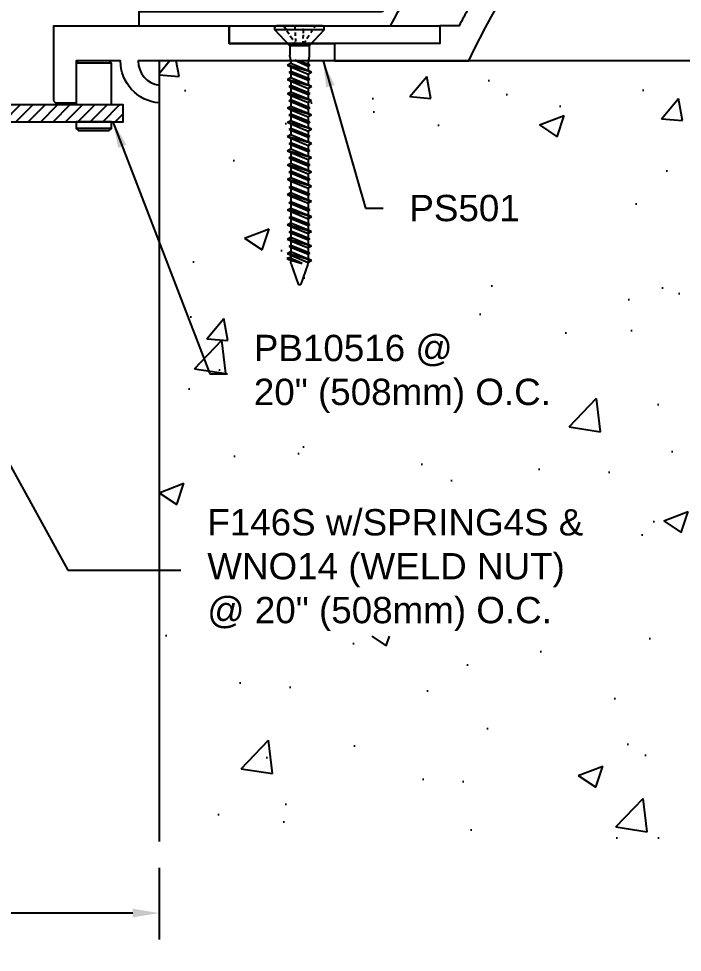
# Model space of a CAD drawing. Header units: inches. Extents: x -4.7 to 36.3, y -5.5 to 7.8.
# Drawn here: x 9.42 to 14.15, y -5.31 to 1.34 of the extents above; entities that cross this region are included whole.
import ezdxf

# ---------------------------------------------------------------- set-up
doc = ezdxf.new("R2010")
doc.units = ezdxf.units.IN
doc.header["$MEASUREMENT"] = 0
for name, color, linetype in [('ANCHORS', 4, 'Continuous'), ('CONDITIONS', 1, 'Continuous'), ('DIMENSIONS', 3, 'Continuous'), ('METALS', 7, 'Continuous'), ('TEXT', 2, 'Continuous')]:
    doc.layers.add(name, color=color, linetype=linetype)
doc.styles.add('ARIAL', font='arial.ttf')
doc.dimstyles.new('Arial', dxfattribs={"dimtxt": 0.1875, "dimasz": 0.1875, "dimexe": 0.1875, "dimexo": 0.1875, "dimgap": 0.1875, "dimtad": 0, "dimtih": 1, "dimtoh": 1, "dimdec": 4, "dimzin": 3, "dimdsep": 46, "dimlunit": 4, "dimtxsty": 'ARIAL', "dimcen": 0.125, "dimadec": 0, "dimazin": 0, "dimtfac": 1, "dimtdec": 4, "dimtofl": 0, "dimtmove": 0, "dimatfit": 3, "dimfxl": 0, "dimfrac": 2, "dimtolj": 1, "dimtzin": 0, "dimarcsym": 0})

# ---------------------------------------------------------------- blocks, each defined once
blk = doc.blocks.new('PS401')
blk.add_lwpolyline([(4.265, 0), (3.309, 0, 0.163545), (1.3944, 2.025), (1.25, 2.025), (1.25, 2.26), (1, 2.26), (1, 0), (0, 0), (0, 0.125), (0.49, 0.125), (0.5, 0.115), (0.51, 0.125), (0.875, 0.125), (0.875, 2.385), (1.375, 2.385), (1.375, 2.15), (1.4253, 2.15, -0.144709), (3.2572, 0.375), (3.3111, 0.375, -0.007801), (3.3781, 0.25), (3.515, 0.25), (3.515, 0.125), (4.265, 0.125)], format="xyb", close=True)
blk = doc.blocks.new('PS501')
blk.add_lwpolyline([(1.25, 0.0011, 0.389325), (1.5243, 0.3), (1.8393, 0.3), (1.8393, 0), (1.9793, 0, 0.414214), (1.9993, 0.02), (1.9993, 0.55), (0.75, 0.55), (0.75, 0.425), (0, 0.425), (0, 0.3), (1.3993, 0.3, -0.371701), (1.25, 0.1269), (1.25, 0.0011)], format="xyb", close=True)
blk = doc.blocks.new('Ps103')
blk.add_lwpolyline([(46.0514, -32.9395), (44.3197, -32.9395), (44.3197, -33.0395), (46.1112, -33.0395, -0.104424), (47.3002, -31.6106, -0.058251), (48.1033, -30.967), (48.1033, -30.9045), (47.6033, -30.9045), (47.6033, -31.0045), (47.8651, -31.0045, 0.045636), (47.2334, -31.5359, 0.100763)], format="xyb", close=True)
blk = doc.blocks.new('TF316134')
for p, q in [((-0.1634, 0), (0.1634, 0)), ((-0.1042, -0.0127), (-0.1125, 0)), ((-0.1762, -0.0285), (-0.1747, -0.0103)), ((-0.1762, -0.0285), (0.1762, -0.0285)), ((-0.1762, -0.0285), (-0.0698, -0.141)), ((-0.0815, -0.0472), (-0.0915, -0.0321)), ((-0.0533, -0.0902), (-0.0691, -0.0662)), ((-0.0308, -0.0055), (-0.0311, -0.0002)), ((-0.0297, -0.0263), (-0.0301, -0.0195)), ((-0.0284, -0.051), (-0.0294, -0.0323)), ((-0.0263, -0.091), (-0.0277, -0.065)), ((0.0274, -0.0703), (0.0286, -0.0479)), ((0.0297, -0.0255), (0.0306, -0.0085)), ((0.0698, -0.141), (0.1762, -0.0285)), ((0.0898, -0.0346), (0.0746, -0.0579)), ((0.1095, -0.0045), (0.0979, -0.0223)), ((0.1762, -0.0285), (0.1747, -0.0103)), ((-0.0307, -0.1248), (-0.0441, -0.1044)), ((-0.0245, -0.1261), (-0.0253, -0.1097)), ((0.0373, -0.1147), (0.024, -0.135)), ((0.024, -0.135), (0.0245, -0.1246)), ((0.0253, -0.1104), (0.0264, -0.0896)), ((0.0662, -0.0707), (0.0485, -0.0976)), ((-0.0698, -0.141), (0.0698, -0.141)), ((-0.0698, -0.141), (-0.0698, -0.2081)), ((-0.024, -0.135), (-0.0107, -0.135)), ((-0.0018, -0.135), (0.0183, -0.135)), ((0.0698, -0.141), (0.0698, -0.2081)), ((-0.0737, -0.2796), (0.0321, -0.2431)), ((-0.0687, -0.2177), (-0.0633, -0.2437)), ((-0.0623, -0.2734), (0.0321, -0.2431)), ((0.0321, -0.2431), (-0.0623, -0.2858)), ((-0.0623, -0.2533), (-0.0623, -0.2734)), ((0.0622, -0.2533), (0.0622, -0.2667)), ((0.0687, -0.2177), (0.0633, -0.2437)), ((-0.0863, -0.3304), (0.0862, -0.2796)), ((-0.0863, -0.3304), (-0.0623, -0.3175)), ((-0.0863, -0.3304), (-0.0623, -0.3433)), ((-0.0737, -0.2796), (-0.0623, -0.2734)), ((-0.0737, -0.2796), (-0.0623, -0.2858)), ((-0.0737, -0.3812), (0.0737, -0.3304)), ((0.0622, -0.2667), (-0.0623, -0.3175)), ((-0.0623, -0.2858), (-0.0623, -0.3175)), ((0.0622, -0.2925), (-0.0623, -0.3433)), ((-0.0623, -0.375), (0.0622, -0.3242)), ((0.0622, -0.2925), (0.0622, -0.3242)), ((0.0737, -0.3304), (0.0622, -0.3242)), ((0.0737, -0.3304), (0.0622, -0.3365)), ((0.0862, -0.2796), (0.0622, -0.2667)), ((0.0862, -0.2796), (0.0622, -0.2925)), ((-0.0863, -0.4319), (0.0862, -0.3812)), ((-0.0737, -0.3812), (-0.0623, -0.375)), ((-0.0737, -0.3812), (-0.0623, -0.3873)), ((0.0622, -0.3365), (-0.0623, -0.3873)), ((-0.0623, -0.3433), (-0.0623, -0.375)), ((0.0622, -0.3682), (-0.0623, -0.419)), ((-0.0623, -0.3873), (-0.0623, -0.419)), ((0.0622, -0.3941), (-0.0623, -0.4449)), ((0.0622, -0.3365), (0.0622, -0.3682)), ((0.0862, -0.3812), (0.0622, -0.3682)), ((0.0862, -0.3812), (0.0622, -0.3941)), ((0.0622, -0.3941), (0.0622, -0.4258)), ((-0.0863, -0.4319), (-0.0623, -0.419)), ((-0.0863, -0.4319), (-0.0623, -0.4449)), ((-0.0737, -0.4827), (0.0737, -0.4319)), ((-0.0623, -0.4766), (0.0622, -0.4258)), ((0.0622, -0.4381), (-0.0623, -0.4889)), ((-0.0623, -0.4449), (-0.0623, -0.4766)), ((0.0737, -0.4319), (0.0622, -0.4258)), ((0.0737, -0.4319), (0.0622, -0.4381)), ((0.0622, -0.4381), (0.0622, -0.4698)), ((-0.0863, -0.5335), (0.0862, -0.4827)), ((-0.0863, -0.5335), (-0.0623, -0.5206)), ((-0.0737, -0.4827), (-0.0623, -0.4766)), ((-0.0737, -0.4827), (-0.0623, -0.4889)), ((0.0622, -0.4698), (-0.0623, -0.5206)), ((-0.0623, -0.4889), (-0.0623, -0.5206)), ((0.0622, -0.4956), (-0.0623, -0.5464)), ((-0.0623, -0.5781), (0.0622, -0.5273)), ((0.0862, -0.4827), (0.0622, -0.4698)), ((0.0862, -0.4827), (0.0622, -0.4956)), ((0.0622, -0.4956), (0.0622, -0.5273)), ((0.0737, -0.5335), (0.0622, -0.5273)), ((-0.0863, -0.5335), (-0.0623, -0.5464)), ((-0.0863, -0.6351), (0.0862, -0.5843)), ((-0.0737, -0.5843), (0.0737, -0.5335)), ((-0.0737, -0.5843), (-0.0623, -0.5781)), ((-0.0737, -0.5843), (-0.0623, -0.5904)), ((0.0622, -0.5397), (-0.0623, -0.5904)), ((-0.0623, -0.5464), (-0.0623, -0.5781)), ((0.0622, -0.5714), (-0.0623, -0.6221)), ((-0.0623, -0.5904), (-0.0623, -0.6221)), ((0.0622, -0.5972), (-0.0623, -0.648)), ((0.0737, -0.5335), (0.0622, -0.5397)), ((0.0622, -0.5397), (0.0622, -0.5714)), ((0.0862, -0.5843), (0.0622, -0.5714)), ((0.0862, -0.5843), (0.0622, -0.5972)), ((0.0622, -0.5972), (0.0622, -0.6289)), ((-0.0863, -0.6351), (-0.0623, -0.6221)), ((-0.0863, -0.6351), (-0.0623, -0.648)), ((-0.0737, -0.6858), (0.0737, -0.6351)), ((-0.0623, -0.6797), (0.0622, -0.6289)), ((0.0622, -0.6412), (-0.0623, -0.692)), ((-0.0623, -0.648), (-0.0623, -0.6797)), ((0.0737, -0.6351), (0.0622, -0.6289)), ((0.0737, -0.6351), (0.0622, -0.6412)), ((0.0622, -0.6412), (0.0622, -0.6729)), ((-0.0863, -0.7366), (0.0862, -0.6858)), ((-0.0863, -0.7366), (-0.0623, -0.7237)), ((-0.0737, -0.6858), (-0.0623, -0.6797)), ((-0.0737, -0.6858), (-0.0623, -0.692)), ((0.0622, -0.6729), (-0.0623, -0.7237)), ((-0.0623, -0.692), (-0.0623, -0.7237)), ((0.0622, -0.6988), (-0.0623, -0.7495)), ((-0.0623, -0.7812), (0.0622, -0.7305)), ((0.0862, -0.6858), (0.0622, -0.6729)), ((0.0862, -0.6858), (0.0622, -0.6988)), ((0.0622, -0.6988), (0.0622, -0.7305)), ((0.0737, -0.7366), (0.0622, -0.7305)), ((-0.0863, -0.7366), (-0.0623, -0.7495)), ((-0.0863, -0.8382), (0.0862, -0.7874)), ((-0.0737, -0.7874), (0.0737, -0.7366)), ((-0.0737, -0.7874), (-0.0623, -0.7812)), ((-0.0737, -0.7874), (-0.0623, -0.7936)), ((0.0622, -0.7428), (-0.0623, -0.7936)), ((-0.0623, -0.7495), (-0.0623, -0.7812)), ((0.0622, -0.7745), (-0.0623, -0.8253)), ((-0.0623, -0.7936), (-0.0623, -0.8253)), ((0.0737, -0.7366), (0.0622, -0.7428)), ((0.0622, -0.7428), (0.0622, -0.7745)), ((0.0862, -0.7874), (0.0622, -0.7745)), ((0.0862, -0.7874), (0.0622, -0.8003)), ((-0.0863, -0.8382), (-0.0623, -0.8253)), ((-0.0863, -0.8382), (-0.0623, -0.8511)), ((-0.0737, -0.889), (0.0737, -0.8382)), ((0.0622, -0.8003), (-0.0623, -0.8511)), ((-0.0623, -0.8828), (0.0622, -0.832)), ((0.0622, -0.8444), (-0.0623, -0.8951)), ((-0.0623, -0.8511), (-0.0623, -0.8828)), ((0.0622, -0.8003), (0.0622, -0.832)), ((0.0737, -0.8382), (0.0622, -0.832)), ((0.0737, -0.8382), (0.0622, -0.8444)), ((0.0622, -0.8444), (0.0622, -0.876)), ((-0.0863, -0.9397), (0.0862, -0.889)), ((-0.0863, -0.9397), (-0.0623, -0.9268)), ((-0.0737, -0.889), (-0.0623, -0.8828)), ((-0.0737, -0.889), (-0.0623, -0.8951)), ((0.0622, -0.876), (-0.0623, -0.9268)), ((-0.0623, -0.8951), (-0.0623, -0.9268)), ((0.0622, -0.9019), (-0.0623, -0.9527)), ((0.0862, -0.889), (0.0622, -0.876)), ((0.0862, -0.889), (0.0622, -0.9019)), ((0.0622, -0.9019), (0.0622, -0.9336)), ((-0.0863, -0.9397), (-0.0623, -0.9527)), ((-0.0863, -1.0413), (0.0862, -0.9905)), ((-0.0737, -0.9905), (0.0737, -0.9397)), ((-0.0737, -0.9905), (-0.0623, -0.9844)), ((-0.0737, -0.9905), (-0.0623, -0.9967)), ((-0.0623, -0.9844), (0.0622, -0.9336)), ((0.0622, -0.9459), (-0.0623, -0.9967)), ((-0.0623, -0.9527), (-0.0623, -0.9844)), ((0.0622, -0.9776), (-0.0623, -1.0284)), ((-0.0623, -0.9967), (-0.0623, -1.0284)), ((0.0737, -0.9397), (0.0622, -0.9336)), ((0.0737, -0.9397), (0.0622, -0.9459)), ((0.0622, -0.9459), (0.0622, -0.9776)), ((0.0862, -0.9905), (0.0622, -0.9776)), ((0.0862, -0.9905), (0.0622, -1.0035)), ((-0.0863, -1.0413), (-0.0623, -1.0284)), ((-0.0863, -1.0413), (-0.0623, -1.0542)), ((-0.0737, -1.0921), (0.0737, -1.0413)), ((0.0622, -1.0035), (-0.0623, -1.0542)), ((-0.0623, -1.0859), (0.0622, -1.0351)), ((0.0622, -1.0475), (-0.0623, -1.0983)), ((-0.0623, -1.0542), (-0.0623, -1.0859)), ((0.0622, -1.0035), (0.0622, -1.0351)), ((0.0737, -1.0413), (0.0622, -1.0351)), ((0.0737, -1.0413), (0.0622, -1.0475)), ((0.0622, -1.0475), (0.0622, -1.0792)), ((-0.0863, -1.1429), (0.0862, -1.0921)), ((-0.0863, -1.1429), (-0.0623, -1.13)), ((-0.0737, -1.0921), (-0.0623, -1.0859)), ((-0.0737, -1.0921), (-0.0623, -1.0983)), ((0.0622, -1.0792), (-0.0623, -1.13)), ((-0.0623, -1.0983), (-0.0623, -1.13)), ((0.0622, -1.105), (-0.0623, -1.1558)), ((0.0862, -1.0921), (0.0622, -1.0792)), ((0.0862, -1.0921), (0.0622, -1.105)), ((0.0622, -1.1113), (0.0622, -1.143)), ((0.0622, -1.105), (0.0622, -1.1367)), ((-0.0863, -1.1429), (-0.0623, -1.1558)), ((-0.0737, -1.2), (0.0737, -1.1492)), ((-0.0737, -1.2), (-0.0623, -1.1938)), ((-0.0623, -1.1938), (0.0622, -1.143)), ((0.0622, -1.1554), (-0.0623, -1.2061)), ((-0.0623, -1.1558), (-0.0623, -1.1817)), ((-0.0623, -1.1817), (-0.0623, -1.6807)), ((0.0622, -1.187), (-0.0623, -1.2378)), ((0.0737, -1.1492), (0.0622, -1.143)), ((0.0737, -1.1492), (0.0622, -1.1554)), ((0.0622, -1.1554), (0.0622, -1.187)), ((0.0862, -1.2), (0.0622, -1.187)), ((0.0622, -1.149), (0.0622, -1.1817)), ((0.0622, -1.1817), (0.0622, -1.6807)), ((-0.0863, -1.2508), (0.0862, -1.2)), ((-0.0863, -1.2508), (-0.0623, -1.2378)), ((-0.0863, -1.2508), (-0.0623, -1.2637)), ((-0.0737, -1.2), (-0.0623, -1.2061)), ((-0.0737, -1.3101), (0.0737, -1.2593)), ((0.0622, -1.2129), (-0.0623, -1.2637)), ((-0.0623, -1.3039), (0.0622, -1.2532)), ((0.0862, -1.2), (0.0622, -1.2129)), ((0.0622, -1.2215), (0.0622, -1.2532)), ((0.0737, -1.2593), (0.0622, -1.2532)), ((0.0737, -1.2593), (0.0622, -1.2655)), ((-0.0863, -1.3609), (0.0862, -1.3101)), ((-0.0737, -1.3101), (-0.0623, -1.3039)), ((-0.0737, -1.3101), (-0.0623, -1.3163)), ((0.0622, -1.2655), (-0.0623, -1.3163)), ((0.0622, -1.2972), (-0.0623, -1.348)), ((0.0622, -1.323), (-0.0623, -1.3738)), ((0.0622, -1.2655), (0.0622, -1.2972)), ((0.0862, -1.3101), (0.0622, -1.2972)), ((0.0862, -1.3101), (0.0622, -1.323)), ((0.0622, -1.3271), (0.0622, -1.3588)), ((-0.0863, -1.3609), (-0.0623, -1.348)), ((-0.0863, -1.3609), (-0.0623, -1.3738)), ((-0.0737, -1.4157), (0.0737, -1.365)), ((-0.0623, -1.4096), (0.0622, -1.3588)), ((0.0622, -1.3711), (-0.0623, -1.4219)), ((0.0737, -1.365), (0.0622, -1.3588)), ((0.0737, -1.365), (0.0622, -1.3711)), ((0.0622, -1.3711), (0.0622, -1.4028)), ((-0.0863, -1.4665), (0.0862, -1.4157)), ((-0.0863, -1.4665), (-0.0623, -1.4536)), ((-0.0737, -1.4157), (-0.0623, -1.4096)), ((-0.0737, -1.4157), (-0.0623, -1.4219)), ((0.0622, -1.4028), (-0.0623, -1.4536)), ((0.0622, -1.4287), (-0.0623, -1.4794)), ((-0.0623, -1.5118), (0.0622, -1.4611)), ((0.0862, -1.4157), (0.0622, -1.4028)), ((0.0862, -1.4157), (0.0622, -1.4287)), ((0.0622, -1.4294), (0.0622, -1.4611)), ((0.0737, -1.4672), (0.0622, -1.4611)), ((-0.0863, -1.4665), (-0.0623, -1.4794)), ((-0.0863, -1.5688), (0.0862, -1.518)), ((-0.0737, -1.518), (0.0737, -1.4672)), ((-0.0737, -1.518), (-0.0623, -1.5118)), ((-0.0737, -1.518), (-0.0623, -1.5242)), ((0.0622, -1.4734), (-0.0623, -1.5242)), ((0.0622, -1.5051), (-0.0623, -1.5559)), ((0.0737, -1.4672), (0.0622, -1.4734)), ((0.0622, -1.4734), (0.0622, -1.5051)), ((0.0862, -1.518), (0.0622, -1.5051)), ((0.0862, -1.518), (0.0622, -1.5309)), ((-0.0863, -1.5688), (-0.0623, -1.5559)), ((-0.0863, -1.5688), (-0.0623, -1.5817)), ((-0.0737, -1.6203), (0.0737, -1.5695)), ((0.0622, -1.5309), (-0.0623, -1.5817)), ((-0.0623, -1.6141), (0.0622, -1.5633)), ((0.0622, -1.5756), (-0.0623, -1.6264)), ((0.0622, -1.5316), (0.0622, -1.5633)), ((0.0737, -1.5695), (0.0622, -1.5633)), ((0.0737, -1.5695), (0.0622, -1.5756)), ((0.0622, -1.5756), (0.0622, -1.6073)), ((-0.0863, -1.671), (0.0862, -1.6203)), ((-0.0863, -1.671), (-0.0623, -1.6581)), ((-0.0737, -1.6203), (-0.0623, -1.6141)), ((-0.0737, -1.6203), (-0.0623, -1.6264)), ((0.0622, -1.6073), (-0.0623, -1.6581)), ((0.0622, -1.6332), (-0.0623, -1.684)), ((-0.019, -1.6934), (0.0768, -1.6503)), ((-0.019, -1.6934), (0.0882, -1.6564)), ((0.0862, -1.6203), (0.0622, -1.6073)), ((0.0862, -1.6203), (0.0622, -1.6332)), ((0.0882, -1.6564), (0.0768, -1.6503)), ((0.0882, -1.6564), (0.0768, -1.6626)), ((-0.0863, -1.671), (-0.0623, -1.684)), ((-0.0596, -1.6961), (-0.0096, -1.8388)), ((0.0768, -1.6626), (-0.019, -1.6934)), ((0.0596, -1.6961), (0.0096, -1.8388))]:
    blk.add_line(p, q)
for centre, radius, start, end in [((-0.1634, -0.0112), 0.0112, 90, 175), ((0.1634, -0.0112), 0.0112, 5, 90), ((-0.0233, -0.2081), 0.0465, 180, 191.9357), ((-0.1088, -0.2533), 0.0465, 0, 11.9357), ((0.1087, -0.2533), 0.0465, 168.0643, 180), ((0.0233, -0.2081), 0.0465, 348.0643, 0), ((-0.0158, -1.6807), 0.0465, 180, 199.30575), ((0.0158, -1.6807), 0.0465, 340.69425, 0), ((0, -1.8345), 0.0106, 204.10008, 335.89992)]:
    blk.add_arc(centre, radius, start, end)
blk = doc.blocks.new('*D11')
at = {"layer": 'Defpoints', "color": 0}
for p in [(6.4203, -4.5198), (10.4203, -4.5198), (10.4203, -5.0303)]:
    blk.add_point(p, dxfattribs=at)
at = {"layer": 'DIMENSIONS', "color": 0, "lineweight": -2}
for p, q in [((6.4203, -4.7073), (6.4203, -5.2178)), ((10.4203, -4.7073), (10.4203, -5.2178)), ((6.6078, -5.0303), (7.6955, -5.0303)), ((10.2328, -5.0303), (9.1452, -5.0303))]:
    blk.add_line(p, q, dxfattribs=at)
at = {"layer": 'DIMENSIONS', "color": 0}
for points in [[(6.6078, -4.999), (6.6078, -5.0615), (6.4203, -5.0303)], [(10.2328, -4.999), (10.2328, -5.0615), (10.4203, -5.0303)]]:
    blk.add_solid(points, dxfattribs=at)
at = {"layer": 'DIMENSIONS', "color": 0, "insert": (8.4203, -5.0303), "char_height": 0.1875, "attachment_point": 5, "style": 'ARIAL'}
blk.add_mtext('\\A1;4"\\P [102mm]', dxfattribs=at)
blk = doc.blocks.new('PINBAR')
h = blk.add_hatch()
h.set_pattern_fill('ANSI31', color=256, scale=0.5, style=0)
h.set_pattern_definition([(45, (-7.009013, 11.86131), (-0.04419417, 0.04419417), [])])
h.paths.add_polyline_path([(0.899, 0), (0.899, -0.03), (0.8702, -0.0491), (0.9279, -0.0709), (0.899, -0.09), (0.899, -0.12), (1.7658, -0.12), (1.7658, 0)])
h.paths.add_polyline_path([(0.829, -0.12), (0.829, -0.09), (0.8579, -0.0709), (0.8002, -0.0491), (0.829, -0.03), (0.829, 0), (-0.8094, 0), (-0.8094, -0.03), (-0.8383, -0.0491), (-0.7806, -0.0709), (-0.8094, -0.09), (-0.8094, -0.12)])
h.paths.add_polyline_path([(-0.8794, -0.12), (-0.8794, -0.09), (-0.8506, -0.0709), (-0.9083, -0.0491), (-0.8794, -0.03), (-0.8794, 0), (-1.7223, 0), (-1.7223, -0.12)])
for p, q in [((-0.8794, 0.07), (-0.8794, -0.03)), ((-0.8094, 0.07), (-0.8094, -0.03)), ((0.829, 0.07), (0.829, -0.03)), ((0.899, 0.07), (0.899, -0.03)), ((-0.8794, -0.03), (-0.9083, -0.0491)), ((-0.8506, -0.0709), (-0.9083, -0.0491)), ((-0.8094, -0.03), (-0.8383, -0.0491)), ((-0.7806, -0.0709), (-0.8383, -0.0491)), ((0.829, -0.03), (0.8002, -0.0491)), ((0.8579, -0.0709), (0.8002, -0.0491)), ((0.899, -0.03), (0.8702, -0.0491)), ((0.9279, -0.0709), (0.8702, -0.0491)), ((-0.8794, -0.09), (-0.8506, -0.0709)), ((-0.8794, -0.09), (-0.8794, -0.19)), ((-0.8094, -0.09), (-0.7806, -0.0709)), ((-0.8094, -0.09), (-0.8094, -0.19)), ((0.829, -0.09), (0.8579, -0.0709)), ((0.829, -0.09), (0.829, -0.19)), ((0.899, -0.09), (0.9279, -0.0709)), ((0.899, -0.09), (0.899, -0.19))]:
    blk.add_line(p, q)
at = {"layer": 'ANCHORS'}
for points in [[(-0.8794, 0), (-1.7223, 0), (-1.7223, -0.12), (-0.8794, -0.12)], [(0.829, 0), (-0.8094, 0)], [(0.899, -0.12), (1.7658, -0.12), (1.7658, 0), (0.899, 0)], [(-0.8094, -0.12), (0.829, -0.12)]]:
    blk.add_lwpolyline(points, dxfattribs=at)
blk = doc.blocks.new('PIN')
for p, q in [((-0.1103, 0.2388), (0.1397, 0.2388)), ((-0.1103, -0.2262), (0.1397, -0.2262))]:
    blk.add_line(p, q)
for points in [[(-0.0953, 0.2538), (0.1247, 0.2538), (0.1397, 0.2388), (0.1397, -0.0567), (-0.1103, -0.0567), (-0.1103, 0.2388)], [(-0.0953, -0.2412), (-0.1103, -0.2262), (-0.1103, -0.1807), (0.1397, -0.1807), (0.1397, -0.2262), (0.1247, -0.2412)]]:
    blk.add_lwpolyline(points, close=True)

msp = doc.modelspace()

# ---------------------------------------------------------------- hatches: boundary and pattern name
at = {"layer": 'CONDITIONS'}
h = msp.add_hatch(dxfattribs=at)
h.set_pattern_fill('AR-CONC', color=256, scale=0.25, style=0)
h.paths.add_polyline_path([(18.10072, 1.0376), (15.50338, 1.0376), (15.49859, 1.01491, 0.0521265), (15.49758, 1.0053), (15.49758, 0.98516), (15.50903, 0.979), (15.49758, 0.97284), (15.49758, 0.94114), (15.52158, 0.92822), (15.49758, 0.9153), (15.49758, 0.8836), (15.50903, 0.87744), (15.49758, 0.87128), (15.49758, 0.83958), (15.52158, 0.82666), (15.49758, 0.81373), (15.49758, 0.78204), (15.50903, 0.77588), (15.49758, 0.76971), (15.49758, 0.73802), (15.52158, 0.7251), (15.49758, 0.71217), (15.49758, 0.68048), (15.50903, 0.67431), (15.49758, 0.66815), (15.49758, 0.63646), (15.52158, 0.62353), (15.49758, 0.61061), (15.49758, 0.57891), (15.50903, 0.57275), (15.49758, 0.56659), (15.49758, 0.53489), (15.52158, 0.52197), (15.49758, 0.50905), (15.49758, 0.47735), (15.50903, 0.47119), (15.49758, 0.46503), (15.49758, 0.43333), (15.52158, 0.42041), (15.49758, 0.40748), (15.49758, 0.37579), (15.50903, 0.36963), (15.49758, 0.36346), (15.49758, 0.33177), (15.52158, 0.31885), (15.49758, 0.30592), (15.49758, 0.27423), (15.50903, 0.26806), (15.49758, 0.2619), (15.49758, 0.23021), (15.52158, 0.21728), (15.49758, 0.20436), (15.49758, 0.17266), (15.50903, 0.1665), (15.49758, 0.16034), (15.49758, 0.12864), (15.52158, 0.11572), (15.49758, 0.1028), (15.49758, 0.07891), (15.50903, 0.07275), (15.49758, 0.06659), (15.49758, 0.03489), (15.52158, 0.02197), (15.49758, 0.00905), (15.49758, -0.02265), (15.50903, -0.02881), (15.49758, -0.03497), (15.49758, -0.06667), (15.52158, -0.07959), (15.49758, -0.09252), (15.49758, -0.12421), (15.50903, -0.13037), (15.49758, -0.13654), (15.49758, -0.16823), (15.52158, -0.18115), (15.49758, -0.19408), (15.49758, -0.22577), (15.50903, -0.23194), (15.49758, -0.2381), (15.49758, -0.26979), (15.52158, -0.28272), (15.49758, -0.29564), (15.49758, -0.32734), (15.50903, -0.3335), (15.49758, -0.33966), (15.49758, -0.37136), (15.52158, -0.38428), (15.49758, -0.3972), (15.49758, -0.42307, -0.084437), (15.49497, -0.43844), (15.44556, -0.57949, -0.7741233), (15.42511, -0.57949), (15.3757, -0.43844, -0.084437), (15.37308, -0.42307), (15.37308, -0.39044), (15.36164, -0.38428), (15.37308, -0.37812), (15.37308, -0.34642), (15.34908, -0.3335), (15.37308, -0.32057), (15.37308, -0.28888), (15.36164, -0.28272), (15.37308, -0.27655), (15.37308, -0.24486), (15.34908, -0.23194), (15.37308, -0.21901), (15.37308, -0.18732), (15.36164, -0.18115), (15.37308, -0.17499), (15.37308, -0.1433), (15.34908, -0.13037), (15.37308, -0.11745), (15.37308, -0.08576), (15.36164, -0.07959), (15.37308, -0.07343), (15.37308, -0.04174), (15.34908, -0.02881), (15.37308, -0.01589), (15.37308, 0.01581), (15.36164, 0.02197), (15.37308, 0.02813), (15.37308, 0.05983), (15.34908, 0.07275), (15.37308, 0.08568), (15.37308, 0.11737), (15.36164, 0.12353), (15.37308, 0.1297), (15.37308, 0.15358), (15.34908, 0.1665), (15.37308, 0.17943), (15.37308, 0.21112), (15.36164, 0.21728), (15.37308, 0.22345), (15.37308, 0.25514), (15.34908, 0.26806), (15.37308, 0.28099), (15.37308, 0.31268), (15.36164, 0.31885), (15.37308, 0.32501), (15.37308, 0.3567), (15.34908, 0.36963), (15.37308, 0.38255), (15.37308, 0.41424), (15.36164, 0.42041), (15.37308, 0.42657), (15.37308, 0.45826), (15.34908, 0.47119), (15.37308, 0.48411), (15.37308, 0.51581), (15.36164, 0.52197), (15.37308, 0.52813), (15.37308, 0.55983), (15.34908, 0.57275), (15.37308, 0.58568), (15.37308, 0.61737), (15.36164, 0.62353), (15.37308, 0.6297), (15.37308, 0.66139), (15.34908, 0.67431), (15.37308, 0.68724), (15.37308, 0.71893), (15.36164, 0.7251), (15.37308, 0.73126), (15.37308, 0.76295), (15.34908, 0.77588), (15.37308, 0.7888), (15.37308, 0.82049), (15.36164, 0.82666), (15.37308, 0.83282), (15.37308, 0.86451), (15.34908, 0.87744), (15.37308, 0.89036), (15.37308, 0.92206), (15.36164, 0.92822), (15.37308, 0.93438), (15.37308, 0.96608), (15.34908, 0.979), (15.37308, 0.99193), (15.37308, 1.0053, 0.0521265), (15.37208, 1.01491), (15.36728, 1.0376), (11.4827, 1.0376, 0.0177485), (11.48258, 1.0343), (11.48258, 1.01416), (11.49403, 1.008), (11.48258, 1.00184), (11.48258, 0.97014), (11.50658, 0.95722), (11.48258, 0.9443), (11.48258, 0.9126), (11.49403, 0.90644), (11.48258, 0.90028), (11.48258, 0.86858), (11.50658, 0.85566), (11.48258, 0.84273), (11.48258, 0.81104), (11.49403, 0.80488), (11.48258, 0.79871), (11.48258, 0.76702), (11.50658, 0.7541), (11.48258, 0.74117), (11.48258, 0.70948), (11.49403, 0.70331), (11.48258, 0.69715), (11.48258, 0.66546), (11.50658, 0.65253), (11.48258, 0.63961), (11.48258, 0.60791), (11.49403, 0.60175), (11.48258, 0.59559), (11.48258, 0.56389), (11.50658, 0.55097), (11.48258, 0.53805), (11.48258, 0.50635), (11.49403, 0.50019), (11.48258, 0.49403), (11.48258, 0.46233), (11.50658, 0.44941), (11.48258, 0.43648), (11.48258, 0.40479), (11.49403, 0.39863), (11.48258, 0.39246), (11.48258, 0.36077), (11.50658, 0.34785), (11.48258, 0.33492), (11.48258, 0.30323), (11.49403, 0.29706), (11.48258, 0.2909), (11.48258, 0.25921), (11.50658, 0.24628), (11.48258, 0.23336), (11.48258, 0.20166), (11.49403, 0.1955), (11.48258, 0.18934), (11.48258, 0.15764), (11.50658, 0.14472), (11.48258, 0.1318), (11.48258, 0.10593), (11.48258, 0.09378), (11.49403, 0.08762), (11.48258, 0.08146), (11.48258, 0.04976), (11.50658, 0.03684), (11.48258, 0.02391), (11.48258, -0.01634), (11.49403, -0.02251), (11.48258, -0.02867), (11.48258, -0.06036), (11.50658, -0.07329), (11.48258, -0.08621), (11.48258, -0.12198), (11.49403, -0.12814), (11.48258, -0.1343), (11.48258, -0.166), (11.50658, -0.17892), (11.48258, -0.19185), (11.48258, -0.22424), (11.49403, -0.2304), (11.48258, -0.23656), (11.48258, -0.26826), (11.50658, -0.28118), (11.48258, -0.29411), (11.48258, -0.3265), (11.49403, -0.33266), (11.48258, -0.33883), (11.48258, -0.37052), (11.50658, -0.38344), (11.48247, -0.39643, -0.0665255), (11.47997, -0.4085), (11.43056, -0.54955, -0.7741233), (11.41011, -0.54955), (11.3607, -0.4085, -0.084437), (11.35808, -0.39312), (11.35808, -0.37966), (11.34357, -0.375), (11.33212, -0.36883), (11.34357, -0.36267), (11.35808, -0.36921), (11.35808, -0.34559), (11.33408, -0.33266), (11.35808, -0.31974), (11.35808, -0.28804), (11.34664, -0.28188), (11.35808, -0.27572), (11.35808, -0.24333), (11.33408, -0.2304), (11.35808, -0.21748), (11.35808, -0.18578), (11.34664, -0.17962), (11.35808, -0.17346), (11.35808, -0.14106), (11.33408, -0.12814), (11.35808, -0.11521), (11.35808, -0.08352), (11.34664, -0.07736), (11.35808, -0.07119), (11.35808, -0.03543), (11.33408, -0.02251), (11.35808, -0.00958), (11.35808, 0.02211), (11.34664, 0.02827), (11.35808, 0.03444), (11.35808, 0.0747), (11.33408, 0.08762), (11.35808, 0.10055), (11.35808, 0.10593), (11.35808, 0.13224), (11.34664, 0.1384), (11.35808, 0.14457), (11.35808, 0.18258), (11.33408, 0.1955), (11.35808, 0.20843), (11.35808, 0.24012), (11.34664, 0.24628), (11.35808, 0.25245), (11.35808, 0.28414), (11.33408, 0.29706), (11.35808, 0.30999), (11.35808, 0.34168), (11.34664, 0.34785), (11.35808, 0.35401), (11.35808, 0.3857), (11.33408, 0.39863), (11.35808, 0.41155), (11.35808, 0.44324), (11.34664, 0.44941), (11.35808, 0.45557), (11.35808, 0.48726), (11.33408, 0.50019), (11.35808, 0.51311), (11.35808, 0.54481), (11.34664, 0.55097), (11.35808, 0.55713), (11.35808, 0.58883), (11.33408, 0.60175), (11.35808, 0.61468), (11.35808, 0.64637), (11.34664, 0.65253), (11.35808, 0.6587), (11.35808, 0.69039), (11.33408, 0.70331), (11.35808, 0.71624), (11.35808, 0.74793), (11.34664, 0.7541), (11.35808, 0.76026), (11.35808, 0.79195), (11.33408, 0.80488), (11.35808, 0.8178), (11.35808, 0.84949), (11.34664, 0.85566), (11.35808, 0.86182), (11.35808, 0.89351), (11.33408, 0.90644), (11.35808, 0.91936), (11.35808, 0.95106), (11.34664, 0.95722), (11.35808, 0.96338), (11.35808, 0.99508), (11.33408, 1.008), (11.35808, 1.02093), (11.35808, 1.0343, 0.0177485), (11.35797, 1.0376), (10.42033, 1.0376), (10.42033, -4.51977), (18.10072, -4.51977)])
h.paths.add_polyline_path([(13.73171, -3.05849), (10.7126, -3.05849), (10.7126, -2.0886), (13.73171, -2.0886)], flags=16)
h.paths.add_polyline_path([(13.25893, -1.6078), (11.04437, -1.6078), (11.04437, -0.78712), (13.25893, -0.78712)], flags=16)
h.paths.add_polyline_path([(12.99352, -0.21514), (12.16409, -0.21514), (12.16409, 0.19106), (12.99352, 0.19106)], flags=16)
h.paths.add_polyline_path([(10.71683, -2.10262), (13.68319, -2.10262), (13.68319, -3.07397), (10.71683, -3.07397)], flags=24)
h.paths.add_polyline_path([(11.04842, -0.86295), (13.22795, -0.86295), (13.22795, -1.5186), (11.04842, -1.5186)], flags=8)
h.paths.add_polyline_path([(12.15622, 0.1329), (12.96812, 0.1329), (12.96812, -0.15475), (12.15622, -0.15475)], flags=24)

# ---------------------------------------------------------------- linework, layer by layer
for p, q in [((10.42033, 1.0376), (10.42033, -4.51977)), ((18.10072, 1.0376), (10.42033, 1.0376))]:
    msp.add_line(p, q, dxfattribs=at)
at = {"layer": 'METALS'}
msp.add_lwpolyline([(12.42033, 1.1626), (10.92033, 1.1626), (10.92033, 1.2876), (12.42033, 1.2876)], close=True, dxfattribs=at)

# ---------------------------------------------------------------- block references
at = {"layer": 'ANCHORS', "xscale": -1}
for name, p in [('TF316134', (11.42033, 1.2876)), ('PIN', (9.97069, 0.78379))]:
    msp.add_blockref(name, p, dxfattribs=at)
at = {"layer": 'ANCHORS'}
msp.add_blockref('PINBAR', (8.39859, 0.7251), dxfattribs=at)
at = {"layer": 'METALS'}
msp.add_blockref('Ps103', (-34.04299, 34.32711), dxfattribs=at)
at = {"layer": 'METALS', "xscale": -1}
for name, p in [('PS401', (15.93533, 1.0376)), ('PS501', (11.67033, 0.7376))]:
    msp.add_blockref(name, p, dxfattribs=at)

# ---------------------------------------------------------------- texts
at = {"layer": 'TEXT', "char_height": 0.1875, "attachment_point": 4, "style": 'ARIAL'}
for s, insert in [('\\A1;PS501', (12.20309, -0.01093)), ('PB10516 @\\P20" (508mm) O.C.', (11.0953, -1.19077)), ('F146S w/SPRING4S &\\PWNO14 (WELD NUT)\\P@ 20" (508mm) O.C.', (10.7637, -2.58829))]:
    msp.add_mtext(s, dxfattribs=dict(at, insert=insert))

# ---------------------------------------------------------------- dimensions: what is measured, and where the dimension line sits
at = {"layer": 'DIMENSIONS'}
dim = msp.add_linear_dim(base=(10.42033, -5.03029), p1=(6.42033, -4.51977), p2=(10.42033, -4.51977), dimstyle='Arial', override={"dimpost": '\\X'}, dxfattribs=at)
dim.commit()
dim.dimension.update_dxf_attribs({"geometry": '*D11', "text_midpoint": (8.42033, -5.03029), "dimtype": 160})

# ---------------------------------------------------------------- leaders
at = {"layer": 'TEXT', "annotation_type": 0, "has_hookline": 1, "hookline_direction": 0}
for points, text_width in [([(11.58824, 1.0376), (11.89059, -0.01093), (12.01559, -0.01093)], 0.71815), ([(10.09114, 0.6051), (10.7828, -1.19077), (10.9078, -1.19077)], 2.08578), ([(8.85545, -0.9276), (9.77061, -2.58829), (10.5762, -2.58829)], 2.65109)]:
    msp.add_leader(points, dimstyle='Arial', override={"dimgap": 0.1875, "dimtad": 0}, dxfattribs=dict(at, text_width=text_width))

doc.saveas('drawing.dxf')
